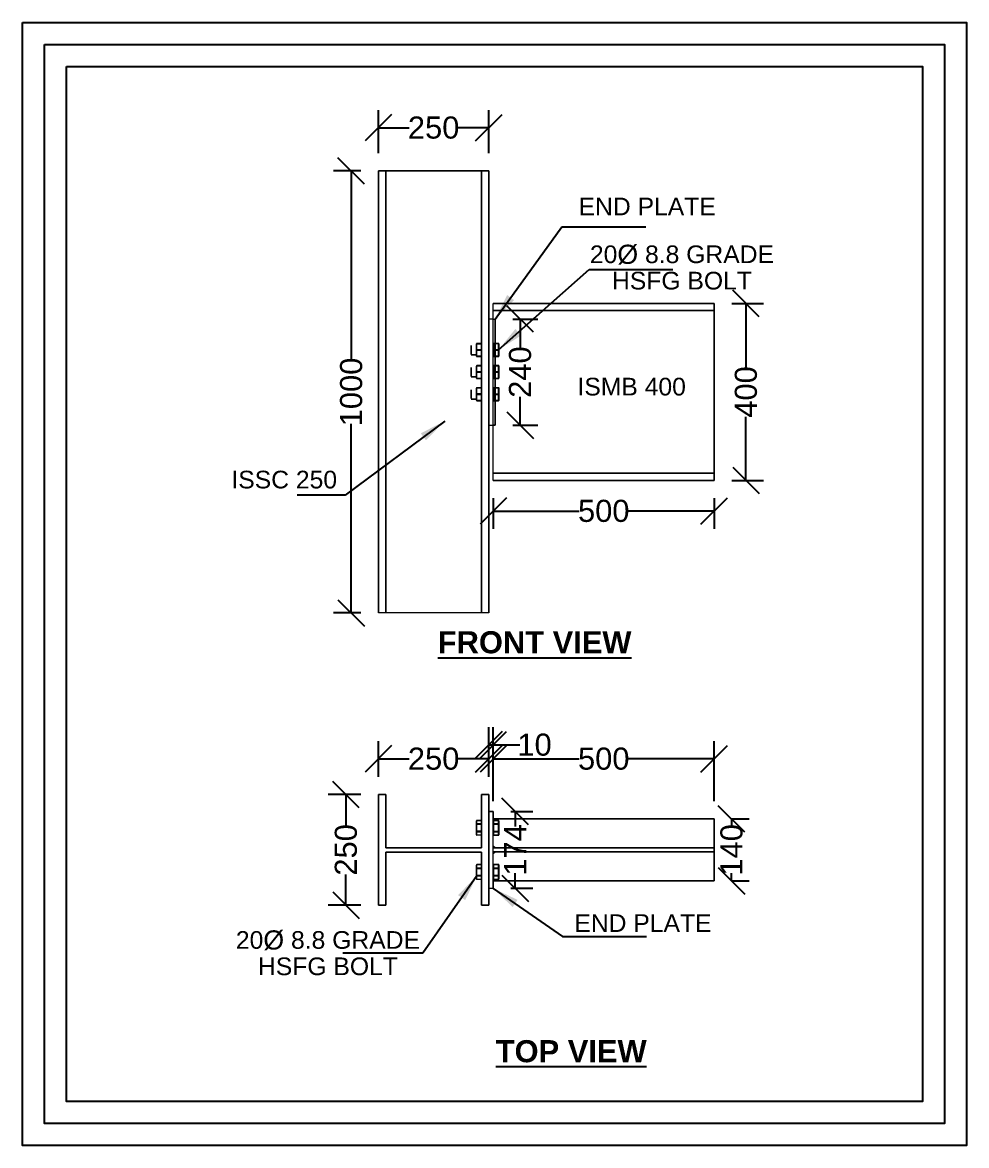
# Model space of a CAD drawing. Header units: inches. Extents: x 6576 to 8713, y 633 to 3173.
import ezdxf

# ---------------------------------------------------------------- set-up
doc = ezdxf.new("R2010")
doc.units = ezdxf.units.IN
doc.header["$MEASUREMENT"] = 0
doc.styles.get("Standard").update_dxf_attribs({"font": 'arial.ttf'})
doc.dimstyles.get("Standard").update_dxf_attribs({"dimtxt": 0.18, "dimasz": 0.18, "dimexe": 0.18, "dimexo": 0.0625, "dimgap": 0.09, "dimtad": 0, "dimtih": 1, "dimtoh": 1, "dimdec": 4, "dimzin": 0, "dimdsep": 46, "dimtxsty": 'Standard', "dimcen": 0.09, "dimadec": 0, "dimazin": 0, "dimtfac": 1, "dimtdec": 4, "dimtofl": 0, "dimtmove": 0, "dimatfit": 3, "dimfxl": 1, "dimtolj": 1, "dimtzin": 0, "dimarcsym": 0})

# ---------------------------------------------------------------- blocks, each defined once
blk = doc.blocks.new('_Oblique')
at = {"color": 0, "linetype": 'ByBlock', "lineweight": -2}
blk.add_line((-0.5, -0.5), (0.5, 0.5), dxfattribs=at)
blk = doc.blocks.new('*D12')
at = {"color": 5, "lineweight": -2, "transparency": 16777216}
for p, q in [((7381.9, 2877.4), (7381.9, 2975.3)), ((7631.9, 2877.4), (7631.9, 2975.3)), ((7381.9, 2935.3), (7451.2, 2935.3)), ((7631.9, 2935.3), (7562.5, 2935.3))]:
    blk.add_line(p, q, dxfattribs=at)
at = {"layer": 'Defpoints', "color": 0, "transparency": 16777216}
for p in [(7631.9, 2935.3), (7381.9, 2837.4), (7631.9, 2837.4)]:
    blk.add_point(p, dxfattribs=at)
at = {"color": 5, "lineweight": -2, "transparency": 16777216, "xscale": 60, "yscale": 60, "zscale": 60, "rotation": 180}
blk.add_blockref('_Oblique', (7381.9, 2935.3), dxfattribs=at)
at = {"color": 5, "lineweight": -2, "transparency": 16777216, "xscale": 60, "yscale": 60, "zscale": 60}
blk.add_blockref('_Oblique', (7631.9, 2935.3), dxfattribs=at)
at = {"color": 1, "transparency": 16777216, "insert": (7506.9, 2935.3), "char_height": 50, "attachment_point": 5}
blk.add_mtext('\\A1;250', dxfattribs=at)
blk = doc.blocks.new('*D13')
at = {"color": 5, "lineweight": -2, "transparency": 16777216}
for p, q in [((7341.9, 2837.4), (7280.4, 2837.4)), ((7320.4, 2837.4), (7320.4, 2409.7)), ((7320.4, 1837.4), (7320.4, 2265.1)), ((7341.9, 1837.4), (7280.4, 1837.4))]:
    blk.add_line(p, q, dxfattribs=at)
at = {"layer": 'Defpoints', "color": 0, "transparency": 16777216}
for p in [(7381.9, 2837.4), (7320.4, 1837.4), (7381.9, 1837.4)]:
    blk.add_point(p, dxfattribs=at)
at = {"color": 5, "lineweight": -2, "transparency": 16777216, "xscale": 60, "yscale": 60, "zscale": 60}
for p, rotation in [((7320.4, 2837.4), 90), ((7320.4, 1837.4), 270)]:
    blk.add_blockref('_Oblique', p, dxfattribs=dict(at, rotation=rotation))
at = {"color": 1, "transparency": 16777216, "insert": (7320.4, 2337.4), "char_height": 50, "attachment_point": 5, "rotation": 90}
blk.add_mtext('\\A1;1000', dxfattribs=at)
blk = doc.blocks.new('*D16')
at = {"color": 5, "lineweight": -2, "transparency": 16777216}
for p, q in [((7685.9, 2502.4), (7742.7, 2502.4)), ((7702.7, 2502.4), (7702.7, 2438.1)), ((7702.7, 2262.4), (7702.7, 2326.7)), ((7685.9, 2262.4), (7742.7, 2262.4))]:
    blk.add_line(p, q, dxfattribs=at)
at = {"layer": 'Defpoints', "color": 0, "transparency": 16777216}
for p in [(7645.9, 2502.4), (7645.9, 2262.4), (7702.7, 2262.4)]:
    blk.add_point(p, dxfattribs=at)
at = {"color": 5, "lineweight": -2, "transparency": 16777216, "xscale": 60, "yscale": 60, "zscale": 60}
for p, rotation in [((7702.7, 2502.4), 90), ((7702.7, 2262.4), 270)]:
    blk.add_blockref('_Oblique', p, dxfattribs=dict(at, rotation=rotation))
at = {"color": 1, "transparency": 16777216, "insert": (7702.7, 2382.4), "char_height": 50, "attachment_point": 5, "rotation": 90}
blk.add_mtext('\\A1;240', dxfattribs=at)
blk = doc.blocks.new('*D17')
at = {"color": 5, "lineweight": -2, "transparency": 16777216}
for p, q in [((7641.9, 2097.4), (7641.9, 2028.1)), ((8141.9, 2097.4), (8141.9, 2028.1)), ((7641.9, 2068.1), (7836.6, 2068.1)), ((8141.9, 2068.1), (7947.1, 2068.1))]:
    blk.add_line(p, q, dxfattribs=at)
at = {"layer": 'Defpoints', "color": 0, "transparency": 16777216}
for p in [(7641.9, 2137.4), (8141.9, 2137.4), (8141.9, 2068.1)]:
    blk.add_point(p, dxfattribs=at)
at = {"color": 5, "lineweight": -2, "transparency": 16777216, "xscale": 60, "yscale": 60, "zscale": 60, "rotation": 180}
blk.add_blockref('_Oblique', (7641.9, 2068.1), dxfattribs=at)
at = {"color": 5, "lineweight": -2, "transparency": 16777216, "xscale": 60, "yscale": 60, "zscale": 60}
blk.add_blockref('_Oblique', (8141.9, 2068.1), dxfattribs=at)
at = {"color": 1, "transparency": 16777216, "insert": (7891.9, 2068.1), "char_height": 50, "attachment_point": 5}
blk.add_mtext('\\A1;500', dxfattribs=at)
blk = doc.blocks.new('*D18')
at = {"color": 5, "lineweight": -2, "transparency": 16777216}
for p, q in [((8181.9, 2537.4), (8253.8, 2537.4)), ((8213.8, 2537.4), (8213.8, 2393.7)), ((8213.8, 2137.4), (8213.8, 2281.2)), ((8181.9, 2137.4), (8253.8, 2137.4))]:
    blk.add_line(p, q, dxfattribs=at)
at = {"layer": 'Defpoints', "color": 0, "transparency": 16777216}
for p in [(8141.9, 2537.4), (8141.9, 2137.4), (8213.8, 2137.4)]:
    blk.add_point(p, dxfattribs=at)
at = {"color": 5, "lineweight": -2, "transparency": 16777216, "xscale": 60, "yscale": 60, "zscale": 60}
for p, rotation in [((8213.8, 2537.4), 90), ((8213.8, 2137.4), 270)]:
    blk.add_blockref('_Oblique', p, dxfattribs=dict(at, rotation=rotation))
at = {"color": 1, "transparency": 16777216, "insert": (8213.8, 2337.4), "char_height": 50, "attachment_point": 5, "rotation": 90}
blk.add_mtext('\\A1;400', dxfattribs=at)
blk = doc.blocks.new('*D19')
at = {"color": 5, "lineweight": -2, "transparency": 16777216}
for p, q in [((7381.9, 1466.4), (7381.9, 1547.5)), ((7631.9, 1466.4), (7631.9, 1547.5)), ((7381.9, 1507.5), (7451.2, 1507.5)), ((7631.9, 1507.5), (7562.5, 1507.5))]:
    blk.add_line(p, q, dxfattribs=at)
at = {"layer": 'Defpoints', "color": 0, "transparency": 16777216}
for p in [(7631.9, 1507.5), (7381.9, 1426.4), (7631.9, 1426.4)]:
    blk.add_point(p, dxfattribs=at)
at = {"color": 5, "lineweight": -2, "transparency": 16777216, "xscale": 60, "yscale": 60, "zscale": 60, "rotation": 180}
blk.add_blockref('_Oblique', (7381.9, 1507.5), dxfattribs=at)
at = {"color": 5, "lineweight": -2, "transparency": 16777216, "xscale": 60, "yscale": 60, "zscale": 60}
blk.add_blockref('_Oblique', (7631.9, 1507.5), dxfattribs=at)
at = {"color": 1, "transparency": 16777216, "insert": (7506.9, 1507.5), "char_height": 50, "attachment_point": 5}
blk.add_mtext('\\A1;250', dxfattribs=at)
blk = doc.blocks.new('*D20')
at = {"color": 5, "lineweight": -2, "transparency": 16777216}
for p, q in [((7341.9, 1426.4), (7268.5, 1426.4)), ((7308.5, 1426.4), (7308.5, 1357)), ((7308.5, 1176.4), (7308.5, 1245.7)), ((7341.9, 1176.4), (7268.5, 1176.4))]:
    blk.add_line(p, q, dxfattribs=at)
at = {"layer": 'Defpoints', "color": 0, "transparency": 16777216}
for p in [(7381.9, 1426.4), (7308.5, 1176.4), (7381.9, 1176.4)]:
    blk.add_point(p, dxfattribs=at)
at = {"color": 5, "lineweight": -2, "transparency": 16777216, "xscale": 60, "yscale": 60, "zscale": 60}
for p, rotation in [((7308.5, 1426.4), 90), ((7308.5, 1176.4), 270)]:
    blk.add_blockref('_Oblique', p, dxfattribs=dict(at, rotation=rotation))
at = {"color": 1, "transparency": 16777216, "insert": (7308.5, 1301.4), "char_height": 50, "attachment_point": 5, "rotation": 90}
blk.add_mtext('\\A1;250', dxfattribs=at)
blk = doc.blocks.new('*D21')
at = {"color": 5, "lineweight": -2, "transparency": 16777216}
for p, q in [((7641.9, 1411.4), (7641.9, 1547.5)), ((8141.9, 1411.4), (8141.9, 1547.5)), ((7641.9, 1507.5), (7836.6, 1507.5)), ((8141.9, 1507.5), (7947.1, 1507.5))]:
    blk.add_line(p, q, dxfattribs=at)
at = {"layer": 'Defpoints', "color": 0, "transparency": 16777216}
for p in [(8141.9, 1507.5), (7641.9, 1371.4), (8141.9, 1371.4)]:
    blk.add_point(p, dxfattribs=at)
at = {"color": 5, "lineweight": -2, "transparency": 16777216, "xscale": 60, "yscale": 60, "zscale": 60, "rotation": 180}
blk.add_blockref('_Oblique', (7641.9, 1507.5), dxfattribs=at)
at = {"color": 5, "lineweight": -2, "transparency": 16777216, "xscale": 60, "yscale": 60, "zscale": 60}
blk.add_blockref('_Oblique', (8141.9, 1507.5), dxfattribs=at)
at = {"color": 1, "transparency": 16777216, "insert": (7891.9, 1507.5), "char_height": 50, "attachment_point": 5}
blk.add_mtext('\\A1;500', dxfattribs=at)
blk = doc.blocks.new('*D22')
at = {"color": 5, "lineweight": -2, "transparency": 16777216}
for p, q in [((7631.9, 1466.4), (7631.9, 1579.2)), ((7641.9, 1547.5), (7641.9, 1579.2)), ((7631.9, 1539.2), (7641.9, 1539.2)), ((7641.9, 1539.2), (7701.9, 1539.2))]:
    blk.add_line(p, q, dxfattribs=at)
at = {"layer": 'Defpoints', "color": 0, "transparency": 16777216}
for p in [(7631.9, 1539.2), (7641.9, 1507.5), (7631.9, 1426.4)]:
    blk.add_point(p, dxfattribs=at)
at = {"color": 5, "lineweight": -2, "transparency": 16777216, "xscale": 60, "yscale": 60, "zscale": 60, "rotation": 180}
blk.add_blockref('_Oblique', (7631.9, 1539.2), dxfattribs=at)
at = {"color": 5, "lineweight": -2, "transparency": 16777216, "xscale": 60, "yscale": 60, "zscale": 60}
blk.add_blockref('_Oblique', (7641.9, 1539.2), dxfattribs=at)
at = {"color": 1, "transparency": 16777216, "insert": (7735.3, 1539.2), "char_height": 50, "attachment_point": 5}
blk.add_mtext('\\A1;10', dxfattribs=at)
blk = doc.blocks.new('*D23')
at = {"color": 5, "lineweight": -2, "transparency": 16777216}
for p, q in [((8181.2, 1371.4), (8181.2, 1354.2)), ((8181.9, 1371.4), (8221.2, 1371.4)), ((8181.2, 1231.4), (8181.2, 1248.5)), ((8181.9, 1231.4), (8221.2, 1231.4))]:
    blk.add_line(p, q, dxfattribs=at)
at = {"layer": 'Defpoints', "color": 0, "transparency": 16777216}
for p in [(8141.9, 1371.4), (8141.9, 1231.4), (8181.2, 1231.4)]:
    blk.add_point(p, dxfattribs=at)
at = {"color": 5, "lineweight": -2, "transparency": 16777216, "xscale": 60, "yscale": 60, "zscale": 60}
for p, rotation in [((8181.2, 1371.4), 90), ((8181.2, 1231.4), 270)]:
    blk.add_blockref('_Oblique', p, dxfattribs=dict(at, rotation=rotation))
at = {"color": 1, "transparency": 16777216, "insert": (8181.2, 1301.4), "char_height": 50, "attachment_point": 5, "rotation": 90}
blk.add_mtext('\\A1;140', dxfattribs=at)
blk = doc.blocks.new('*D24')
at = {"color": 5, "lineweight": -2, "transparency": 16777216}
for p, q in [((7681.9, 1388.3), (7731.5, 1388.3)), ((7691.5, 1388.3), (7691.5, 1354.2)), ((7691.5, 1214.5), (7691.5, 1248.5)), ((7681.9, 1214.5), (7731.5, 1214.5))]:
    blk.add_line(p, q, dxfattribs=at)
at = {"layer": 'Defpoints', "color": 0, "transparency": 16777216}
for p in [(7641.9, 1388.3), (7641.9, 1214.5), (7691.5, 1214.5)]:
    blk.add_point(p, dxfattribs=at)
at = {"color": 5, "lineweight": -2, "transparency": 16777216, "xscale": 60, "yscale": 60, "zscale": 60}
for p, rotation in [((7691.5, 1388.3), 90), ((7691.5, 1214.5), 270)]:
    blk.add_blockref('_Oblique', p, dxfattribs=dict(at, rotation=rotation))
at = {"color": 1, "transparency": 16777216, "insert": (7691.5, 1301.4), "char_height": 50, "attachment_point": 5, "rotation": 90}
blk.add_mtext('\\A1;174', dxfattribs=at)

msp = doc.modelspace()

# ---------------------------------------------------------------- linework, layer by layer
at = {"color": 0, "linetype": 'Continuous', "lineweight": 0, "extrusion": (0, 1, 0)}
for p, q in [((7381.9, 2837.4), (7398.9, 2837.4)), ((7381.9, 1837.4), (7381.9, 2837.4)), ((7381.9, 2837.4), (7381.9, 1837.4)), ((7398.9, 2837.4), (7381.9, 2837.4)), ((7398.9, 2837.4), (7398.9, 1837.4)), ((7398.9, 1837.4), (7398.9, 2837.4)), ((7398.9, 2837.4), (7614.9, 2837.4)), ((7614.9, 2837.4), (7398.9, 2837.4)), ((7614.9, 2837.4), (7631.9, 2837.4)), ((7614.9, 1837.4), (7614.9, 2837.4)), ((7614.9, 2837.4), (7614.9, 1837.4)), ((7631.9, 2837.4), (7614.9, 2837.4)), ((7631.9, 2837.4), (7631.9, 1837.4)), ((7631.9, 1837.4), (7631.9, 2837.4)), ((8141.9, 2537.4), (7641.9, 2537.4)), ((7641.9, 2521.4), (7641.9, 2537.4)), ((7641.9, 2537.4), (8141.9, 2537.4)), ((7641.9, 2521.4), (7641.9, 2537.4)), ((7641.9, 2502.4), (7641.9, 2521.4)), ((8141.9, 2521.4), (7641.9, 2521.4)), ((7641.9, 2521.4), (8141.9, 2521.4)), ((7641.9, 2502.4), (7641.9, 2521.4)), ((8141.9, 2537.4), (8141.9, 2521.4)), ((8141.9, 2521.4), (8141.9, 2537.4)), ((8141.9, 2521.4), (8141.9, 2153.4)), ((8141.9, 2153.4), (8141.9, 2521.4)), ((7641.9, 2502.4), (7631.9, 2502.4)), ((7641.9, 2502.4), (7631.9, 2502.4)), ((7641.9, 2502.4), (7645.9, 2502.4)), ((7641.9, 2262.5), (7641.9, 2502.4)), ((7641.9, 2262.5), (7641.9, 2502.4)), ((7641.9, 2502.4), (7645.9, 2502.4)), ((7645.9, 2447.1), (7645.9, 2502.4)), ((7645.9, 2502.4), (7645.9, 2447.1)), ((7591.9, 2422.4), (7591.9, 2442.4)), ((7591.9, 2442.4), (7591.9, 2441.2)), ((7591.9, 2422.4), (7591.9, 2442.4)), ((7591.9, 2441.2), (7591.9, 2422.4)), ((7603.9, 2432.4), (7603.9, 2446.1)), ((7603.9, 2446.1), (7603.9, 2432.4)), ((7605, 2447.1), (7605, 2446.6)), ((7614.9, 2447.1), (7605, 2447.1)), ((7614.9, 2447.1), (7605, 2447.1)), ((7605, 2446.6), (7605, 2447.1)), ((7605, 2446.6), (7614.9, 2446.6)), ((7605, 2432.9), (7605, 2446.6)), ((7605, 2446.6), (7614.9, 2446.6)), ((7605, 2432.9), (7605, 2446.6)), ((7642.6, 2447.1), (7653.6, 2447.1)), ((7642.6, 2447), (7642.6, 2447.1)), ((7642.6, 2447.1), (7642.6, 2446.8)), ((7653.6, 2447.1), (7642.6, 2447.1)), ((7642.6, 2446.8), (7642.6, 2447)), ((7642.6, 2432.8), (7642.6, 2446.8)), ((7642.6, 2446.8), (7642.6, 2432.8)), ((7653.6, 2446.8), (7642.6, 2446.8)), ((7642.6, 2446.8), (7653.6, 2446.8)), ((7645.9, 2417.7), (7645.9, 2447.1)), ((7645.9, 2447.1), (7645.9, 2417.7)), ((7653.6, 2446.8), (7653.6, 2447.1)), ((7653.6, 2447.1), (7653.6, 2446.8)), ((7653.6, 2432.8), (7653.6, 2446.8)), ((7653.6, 2446.8), (7653.6, 2432.8)), ((7654.4, 2446.4), (7654.4, 2432.4)), ((7654.4, 2432.4), (7654.4, 2446.4)), ((7591.9, 2422.5), (7591.9, 2432.4)), ((7591.9, 2422.4), (7591.9, 2422.4)), ((7591.9, 2421.3), (7603.9, 2421.3)), ((7603.9, 2421.3), (7591.9, 2421.3)), ((7603.9, 2418.7), (7603.9, 2432.4)), ((7603.9, 2432.4), (7603.9, 2418.7)), ((7605, 2431.9), (7605, 2432.9)), ((7614.9, 2432.9), (7605, 2432.9)), ((7605, 2432.9), (7605, 2431.9)), ((7614.9, 2432.9), (7605, 2432.9)), ((7605, 2431.9), (7614.9, 2431.9)), ((7605, 2418.2), (7605, 2431.9)), ((7605, 2418.2), (7605, 2431.9)), ((7605, 2431.9), (7614.9, 2431.9)), ((7614.9, 2418.2), (7605, 2418.2)), ((7605, 2418.2), (7605, 2417.7)), ((7614.9, 2418.2), (7605, 2418.2)), ((7605, 2417.7), (7605, 2418.2)), ((7605, 2417.7), (7614.9, 2417.7)), ((7605, 2417.7), (7614.9, 2417.7)), ((7642.6, 2432.8), (7653.6, 2432.8)), ((7642.6, 2432.4), (7642.6, 2432.8)), ((7642.6, 2432.8), (7642.6, 2432)), ((7653.6, 2432.8), (7642.6, 2432.8)), ((7642.6, 2432), (7642.6, 2432.4)), ((7642.6, 2418.1), (7642.6, 2432)), ((7642.6, 2432), (7642.6, 2418.1)), ((7653.6, 2432), (7642.6, 2432)), ((7642.6, 2432), (7653.6, 2432)), ((7642.6, 2418.1), (7653.6, 2418.1)), ((7642.6, 2417.8), (7642.6, 2418.1)), ((7642.6, 2418.1), (7642.6, 2417.7)), ((7653.6, 2418.1), (7642.6, 2418.1)), ((7642.6, 2417.7), (7642.6, 2417.8)), ((7653.6, 2417.7), (7642.6, 2417.7)), ((7642.6, 2417.7), (7653.6, 2417.7)), ((7645.9, 2397.1), (7645.9, 2417.7)), ((7645.9, 2417.7), (7645.9, 2397.1)), ((7653.6, 2432), (7653.6, 2432.8)), ((7653.6, 2432.8), (7653.6, 2432)), ((7653.6, 2418.1), (7653.6, 2432)), ((7653.6, 2432), (7653.6, 2418.1)), ((7653.6, 2417.7), (7653.6, 2418.1)), ((7653.6, 2418.1), (7653.6, 2417.7)), ((7654.4, 2432.4), (7654.4, 2418.4)), ((7654.4, 2418.4), (7654.4, 2432.4)), ((7591.9, 2392.4), (7591.9, 2391.2)), ((7591.9, 2372.4), (7591.9, 2392.4)), ((7591.9, 2391.2), (7591.9, 2392.4)), ((7591.9, 2391.2), (7591.9, 2372.4)), ((7591.9, 2372.4), (7591.9, 2391.2)), ((7591.9, 2391.2), (7591.9, 2372.5)), ((7603.9, 2382.4), (7603.9, 2396.1)), ((7603.9, 2396.1), (7603.9, 2382.4)), ((7614.9, 2397.1), (7605, 2397.1)), ((7605, 2396.6), (7605, 2397.1)), ((7605, 2397.1), (7605, 2396.6)), ((7614.9, 2397.1), (7605, 2397.1)), ((7605, 2396.6), (7614.9, 2396.6)), ((7605, 2382.9), (7605, 2396.6)), ((7605, 2382.9), (7605, 2396.6)), ((7605, 2396.6), (7614.9, 2396.6)), ((7642.6, 2397), (7642.6, 2397.1)), ((7642.6, 2397.1), (7653.6, 2397.1)), ((7642.6, 2397.1), (7642.6, 2396.8)), ((7653.6, 2397.1), (7642.6, 2397.1)), ((7642.6, 2396.8), (7642.6, 2397)), ((7642.6, 2382.8), (7642.6, 2396.8)), ((7642.6, 2396.8), (7642.6, 2382.8)), ((7653.6, 2396.8), (7642.6, 2396.8)), ((7642.6, 2396.8), (7653.6, 2396.8)), ((7645.9, 2367.7), (7645.9, 2397.1)), ((7645.9, 2397.1), (7645.9, 2367.7)), ((7653.6, 2396.8), (7653.6, 2397.1)), ((7653.6, 2397.1), (7653.6, 2396.8)), ((7653.6, 2382.8), (7653.6, 2396.8)), ((7653.6, 2396.8), (7653.6, 2382.8)), ((7654.4, 2382.4), (7654.4, 2396.4)), ((7654.4, 2396.4), (7654.4, 2382.4)), ((7591.9, 2372.4), (7591.9, 2372.4)), ((7591.9, 2371.3), (7603.9, 2371.3)), ((7603.9, 2371.3), (7591.9, 2371.3)), ((7603.9, 2368.7), (7603.9, 2382.4)), ((7603.9, 2382.4), (7603.9, 2368.7)), ((7614.9, 2382.9), (7605, 2382.9)), ((7605, 2381.9), (7605, 2382.9)), ((7605, 2382.9), (7605, 2381.9)), ((7614.9, 2382.9), (7605, 2382.9)), ((7605, 2381.9), (7614.9, 2381.9)), ((7605, 2368.2), (7605, 2381.9)), ((7605, 2381.9), (7614.9, 2381.9)), ((7605, 2368.2), (7605, 2381.9)), ((7614.9, 2368.2), (7605, 2368.2)), ((7605, 2367.7), (7605, 2368.2)), ((7605, 2368.2), (7605, 2367.7)), ((7614.9, 2368.2), (7605, 2368.2)), ((7605, 2367.7), (7614.9, 2367.7)), ((7605, 2367.7), (7614.9, 2367.7)), ((7642.6, 2382.8), (7653.6, 2382.8)), ((7642.6, 2382.4), (7642.6, 2382.8)), ((7642.6, 2382.8), (7642.6, 2382)), ((7653.6, 2382.8), (7642.6, 2382.8)), ((7642.6, 2382), (7642.6, 2382.4)), ((7642.6, 2368.1), (7642.6, 2382)), ((7642.6, 2382), (7642.6, 2368.1)), ((7653.6, 2382), (7642.6, 2382)), ((7642.6, 2382), (7653.6, 2382)), ((7642.6, 2367.8), (7642.6, 2368.1)), ((7642.6, 2368.1), (7653.6, 2368.1)), ((7642.6, 2368.1), (7642.6, 2367.7)), ((7653.6, 2368.1), (7642.6, 2368.1)), ((7642.6, 2367.7), (7642.6, 2367.8)), ((7653.6, 2367.7), (7642.6, 2367.7)), ((7642.6, 2367.7), (7653.6, 2367.7)), ((7645.9, 2347.1), (7645.9, 2367.7)), ((7645.9, 2367.7), (7645.9, 2347.1)), ((7653.6, 2382.8), (7653.6, 2382)), ((7653.6, 2382), (7653.6, 2382.8)), ((7653.6, 2368.1), (7653.6, 2382)), ((7653.6, 2382), (7653.6, 2368.1)), ((7653.6, 2367.7), (7653.6, 2368.1)), ((7653.6, 2368.1), (7653.6, 2367.7)), ((7654.4, 2382.4), (7654.4, 2368.4)), ((7654.4, 2368.4), (7654.4, 2382.4)), ((7591.9, 2342.4), (7591.9, 2322.4)), ((7591.9, 2322.4), (7591.9, 2342.4)), ((7591.9, 2322.4), (7591.9, 2342.4)), ((7591.9, 2322.4), (7591.9, 2342.4)), ((7591.9, 2341.2), (7591.9, 2322.4)), ((7603.9, 2346.1), (7603.9, 2332.4)), ((7603.9, 2332.4), (7603.9, 2346.1)), ((7603.9, 2341.2), (7603.9, 2342.4)), ((7605, 2346.6), (7605, 2347.1)), ((7614.9, 2347.1), (7605, 2347.1)), ((7605, 2347.1), (7605, 2346.6)), ((7614.9, 2347.1), (7605, 2347.1)), ((7605, 2332.9), (7605, 2346.6)), ((7605, 2346.6), (7614.9, 2346.6)), ((7605, 2332.9), (7605, 2346.6)), ((7605, 2346.6), (7614.9, 2346.6)), ((7642.6, 2347.1), (7653.6, 2347.1)), ((7642.6, 2347), (7642.6, 2347.1)), ((7642.6, 2347.1), (7642.6, 2346.8)), ((7653.6, 2347.1), (7642.6, 2347.1)), ((7642.6, 2346.8), (7642.6, 2347)), ((7642.6, 2332.8), (7642.6, 2346.8)), ((7642.6, 2346.8), (7642.6, 2332.8)), ((7653.6, 2346.8), (7642.6, 2346.8)), ((7642.6, 2346.8), (7653.6, 2346.8)), ((7645.9, 2317.7), (7645.9, 2347.1)), ((7645.9, 2347.1), (7645.9, 2317.7)), ((7653.6, 2347.1), (7653.6, 2346.8)), ((7653.6, 2346.8), (7653.6, 2347.1)), ((7653.6, 2332.8), (7653.6, 2346.8)), ((7653.6, 2346.8), (7653.6, 2332.8)), ((7654.4, 2332.4), (7654.4, 2346.4)), ((7654.4, 2346.4), (7654.4, 2332.4)), ((7603.9, 2321.3), (7591.9, 2321.3)), ((7591.9, 2321.3), (7603.9, 2321.3)), ((7603.9, 2332.4), (7603.9, 2318.7)), ((7603.9, 2318.7), (7603.9, 2332.4)), ((7605, 2331.9), (7605, 2332.9)), ((7605, 2332.9), (7605, 2331.9)), ((7614.9, 2332.9), (7605, 2332.9)), ((7614.9, 2332.9), (7605, 2332.9)), ((7605, 2318.2), (7605, 2331.9)), ((7605, 2331.9), (7614.9, 2331.9)), ((7605, 2331.9), (7614.9, 2331.9)), ((7605, 2318.2), (7605, 2331.9)), ((7605, 2317.7), (7605, 2318.2)), ((7605, 2318.2), (7605, 2317.7)), ((7614.9, 2318.2), (7605, 2318.2)), ((7614.9, 2318.2), (7605, 2318.2)), ((7605, 2317.7), (7614.9, 2317.7)), ((7605, 2317.7), (7614.9, 2317.7)), ((7642.6, 2332.8), (7653.6, 2332.8)), ((7642.6, 2332.4), (7642.6, 2332.8)), ((7642.6, 2332.8), (7642.6, 2332)), ((7653.6, 2332.8), (7642.6, 2332.8)), ((7642.6, 2332), (7642.6, 2332.4)), ((7642.6, 2318.1), (7642.6, 2332)), ((7642.6, 2332), (7642.6, 2318.1)), ((7653.6, 2332), (7642.6, 2332)), ((7642.6, 2332), (7653.6, 2332)), ((7642.6, 2318.1), (7653.6, 2318.1)), ((7642.6, 2317.8), (7642.6, 2318.1)), ((7642.6, 2318.1), (7642.6, 2317.7)), ((7653.6, 2318.1), (7642.6, 2318.1)), ((7642.6, 2317.7), (7642.6, 2317.8)), ((7653.6, 2317.7), (7642.6, 2317.7)), ((7642.6, 2317.7), (7653.6, 2317.7)), ((7645.9, 2262.4), (7645.9, 2317.7)), ((7645.9, 2317.7), (7645.9, 2262.4)), ((7653.6, 2332), (7653.6, 2332.8)), ((7653.6, 2332.8), (7653.6, 2332)), ((7653.6, 2318.1), (7653.6, 2332)), ((7653.6, 2332), (7653.6, 2318.1)), ((7653.6, 2317.7), (7653.6, 2318.1)), ((7653.6, 2318.1), (7653.6, 2317.7)), ((7654.4, 2318.4), (7654.4, 2332.4)), ((7654.4, 2332.4), (7654.4, 2318.4)), ((7631.9, 2262.4), (7641.8, 2262.4)), ((7631.9, 2262.4), (7641.8, 2262.4)), ((7641.8, 2262.4), (7641.8, 2262.4)), ((7641.8, 2262.4), (7641.9, 2262.4)), ((7641.8, 2262.4), (7641.9, 2262.4)), ((7641.9, 2262.4), (7641.9, 2262.5)), ((7641.9, 2262.4), (7641.9, 2262.5)), ((7641.9, 2262.3), (7641.9, 2262.4)), ((7642, 2262.4), (7641.9, 2262.4)), ((7641.9, 2262.3), (7641.9, 2262.4)), ((7641.9, 2262.4), (7642, 2262.4)), ((7641.9, 2153.4), (7641.9, 2262.3)), ((7641.9, 2153.4), (7641.9, 2262.3)), ((7645.9, 2262.4), (7642, 2262.4)), ((7642, 2262.4), (7645.9, 2262.4)), ((8141.9, 2153.4), (7641.9, 2153.4)), ((7641.9, 2137.4), (7641.9, 2153.4)), ((7641.9, 2153.4), (8141.9, 2153.4)), ((7641.9, 2137.4), (7641.9, 2153.4)), ((8141.9, 2137.4), (7641.9, 2137.4)), ((7641.9, 2137.4), (8141.9, 2137.4)), ((8141.9, 2153.4), (8141.9, 2137.4)), ((8141.9, 2137.4), (8141.9, 2153.4)), ((7398.9, 1837.4), (7381.9, 1837.4)), ((7398.9, 1837.4), (7381.9, 1837.4)), ((7614.9, 1837.4), (7398.9, 1837.4)), ((7614.9, 1837.4), (7398.9, 1837.4)), ((7631.9, 1837.4), (7614.9, 1837.4)), ((7631.9, 1837.4), (7614.9, 1837.4))]:
    msp.add_line(p, q, dxfattribs=at)
at = {"color": 0, "linetype": 'Continuous', "lineweight": 0}
for p, q in [((7398.9, 1426.4), (7381.9, 1426.4)), ((7381.9, 1426.4), (7381.9, 1176.4)), ((7381.9, 1426.4), (7398.9, 1426.4)), ((7381.9, 1176.4), (7381.9, 1426.4)), ((7398.9, 1306.4), (7398.9, 1426.4)), ((7398.9, 1426.4), (7398.9, 1306.4)), ((7631.9, 1426.4), (7614.9, 1426.4)), ((7614.9, 1426.4), (7631.9, 1426.4)), ((7614.9, 1306.4), (7614.9, 1426.4)), ((7614.9, 1426.4), (7614.9, 1306.4)), ((7631.9, 1176.4), (7631.9, 1426.4)), ((7631.9, 1426.4), (7631.9, 1176.4)), ((7631.9, 1388.4), (7641.9, 1388.4)), ((7641.9, 1388.4), (7631.9, 1388.4)), ((7641.9, 1388.4), (7641.9, 1371.4)), ((7641.9, 1371.4), (7641.9, 1388.4)), ((7642, 1388.4), (7641.9, 1388.4)), ((7641.9, 1388.4), (7642, 1388.4)), ((7603.9, 1359.3), (7603.9, 1367.1)), ((7603.9, 1367.1), (7603.9, 1359.3)), ((7603.9, 1343.5), (7603.9, 1359.3)), ((7603.9, 1359.3), (7605, 1359.3)), ((7603.9, 1359.3), (7603.9, 1343.5)), ((7605, 1359.3), (7603.9, 1359.3)), ((7605, 1368.2), (7605, 1368.1)), ((7605, 1368.1), (7605, 1368.2)), ((7614.9, 1368.2), (7605, 1368.2)), ((7605, 1368.1), (7614.9, 1368.1)), ((7605, 1368.1), (7614.9, 1368.1)), ((7605, 1360.2), (7605, 1368.1)), ((7605, 1360.2), (7605, 1368.1)), ((7614.9, 1360.2), (7605, 1360.2)), ((7605, 1360.2), (7605, 1359.3)), ((7614.9, 1360.2), (7605, 1360.2)), ((7605, 1359.8), (7605, 1360.2)), ((7605, 1359.3), (7605, 1359.8)), ((7605, 1359.3), (7614.9, 1359.3)), ((7605, 1359.3), (7614.9, 1359.3)), ((7605, 1343.5), (7605, 1359.3)), ((7605, 1343.5), (7605, 1359.3)), ((7641.9, 1231.4), (7641.9, 1371.4)), ((7641.9, 1371.4), (8141.9, 1371.4)), ((8141.9, 1371.4), (7641.9, 1371.4)), ((7641.9, 1231.4), (7641.9, 1371.4)), ((7642.6, 1359.4), (7641.9, 1359.4)), ((7641.9, 1359.4), (7642.6, 1359.4)), ((7642.6, 1368.2), (7642.6, 1368.1)), ((7642.6, 1368.1), (7642.6, 1368.2)), ((7653.6, 1368.2), (7642.6, 1368.2)), ((7642.6, 1360.1), (7642.6, 1368.1)), ((7642.6, 1368.1), (7653.6, 1368.1)), ((7642.6, 1368.1), (7642.6, 1360.1)), ((7653.6, 1368.1), (7642.6, 1368.1)), ((7642.6, 1359.4), (7642.6, 1360.1)), ((7642.6, 1360.1), (7642.6, 1359.4)), ((7653.6, 1360.1), (7642.6, 1360.1)), ((7642.6, 1360.1), (7653.6, 1360.1)), ((7642.6, 1343.3), (7642.6, 1359.4)), ((7642.6, 1359.4), (7653.6, 1359.4)), ((7642.6, 1359.4), (7642.6, 1343.3)), ((7653.6, 1359.4), (7642.6, 1359.4)), ((7653.6, 1368.1), (7653.6, 1368.2)), ((7653.6, 1368.2), (7653.6, 1368.1)), ((7653.6, 1360.1), (7653.6, 1368.1)), ((7653.6, 1368.1), (7653.6, 1360.1)), ((7653.6, 1359.4), (7653.6, 1360.1)), ((7653.6, 1360.1), (7653.6, 1359.7)), ((7653.6, 1359.7), (7653.6, 1359.4)), ((7653.6, 1343.3), (7653.6, 1359.4)), ((7653.6, 1359.4), (7654.4, 1359.4)), ((7653.6, 1359.4), (7653.6, 1343.3)), ((7654.4, 1359.4), (7653.6, 1359.4)), ((7654.4, 1367.5), (7654.4, 1359.4)), ((7654.4, 1359.4), (7654.4, 1367.5)), ((7654.4, 1359.4), (7654.4, 1343.3)), ((7654.4, 1343.3), (7654.4, 1359.4)), ((8141.9, 1371.4), (8141.9, 1231.4)), ((8141.9, 1231.4), (8141.9, 1371.4)), ((7603.9, 1343.5), (7603.9, 1335.6)), ((7603.9, 1335.6), (7603.9, 1343.5)), ((7605, 1343.5), (7603.9, 1343.5)), ((7603.9, 1343.5), (7605, 1343.5)), ((7614.9, 1343.5), (7605, 1343.5)), ((7605, 1343.1), (7605, 1343.5)), ((7605, 1343.5), (7605, 1342.6)), ((7614.9, 1343.5), (7605, 1343.5)), ((7605, 1342.6), (7605, 1343.1)), ((7605, 1342.6), (7614.9, 1342.6)), ((7605, 1334.7), (7605, 1342.6)), ((7605, 1334.7), (7605, 1342.6)), ((7605, 1342.6), (7614.9, 1342.6)), ((7614.9, 1334.7), (7605, 1334.7)), ((7605, 1334.5), (7605, 1334.7)), ((7605, 1334.7), (7605, 1334.5)), ((7614.9, 1334.7), (7605, 1334.7)), ((7605, 1334.5), (7605, 1334.5)), ((7614.9, 1334.5), (7605, 1334.5)), ((7641.9, 1343.3), (7642.6, 1343.3)), ((7642.6, 1343.3), (7641.9, 1343.3)), ((7642.6, 1342.6), (7642.6, 1343.3)), ((7642.6, 1343.3), (7653.6, 1343.3)), ((7642.6, 1343.3), (7642.6, 1342.6)), ((7653.6, 1343.3), (7642.6, 1343.3)), ((7642.6, 1334.6), (7642.6, 1342.6)), ((7642.6, 1342.6), (7642.6, 1334.6)), ((7653.6, 1342.6), (7642.6, 1342.6)), ((7642.6, 1342.6), (7653.6, 1342.6)), ((7642.6, 1334.5), (7642.6, 1334.6)), ((7642.6, 1334.6), (7653.6, 1334.6)), ((7642.6, 1334.6), (7642.6, 1334.5)), ((7653.6, 1334.6), (7642.6, 1334.6)), ((7653.6, 1334.5), (7642.6, 1334.5)), ((7653.6, 1343.3), (7653.6, 1342.8)), ((7654.4, 1343.3), (7653.6, 1343.3)), ((7653.6, 1343.3), (7654.4, 1343.3)), ((7653.6, 1342.6), (7653.6, 1343.3)), ((7653.6, 1342.8), (7653.6, 1342.6)), ((7653.6, 1334.6), (7653.6, 1342.6)), ((7653.6, 1342.6), (7653.6, 1334.6)), ((7653.6, 1334.6), (7653.6, 1334.5)), ((7653.6, 1334.5), (7653.6, 1334.6)), ((7654.4, 1343.3), (7654.4, 1335.2)), ((7654.4, 1335.2), (7654.4, 1343.3)), ((7398.9, 1306.4), (7614.9, 1306.4)), ((7614.9, 1306.4), (7398.9, 1306.4)), ((7398.9, 1176.4), (7398.9, 1296.4)), ((7398.9, 1296.4), (7614.9, 1296.4)), ((7398.9, 1296.4), (7398.9, 1176.4)), ((7614.9, 1296.4), (7398.9, 1296.4)), ((7614.9, 1296.4), (7614.9, 1176.4)), ((7614.9, 1176.4), (7614.9, 1296.4)), ((7645.9, 1305.8), (7641.9, 1309.8)), ((7645.9, 1305.8), (7641.9, 1309.8)), ((8141.9, 1305.8), (7641.9, 1305.8)), ((7641.9, 1305.8), (8141.9, 1305.8)), ((7641.9, 1296.9), (8141.9, 1296.9)), ((7641.9, 1292.9), (7645.9, 1296.9)), ((8141.9, 1296.9), (7641.9, 1296.9)), ((7641.9, 1292.9), (7645.9, 1296.9)), ((7603.9, 1259.3), (7603.9, 1267.1)), ((7603.9, 1267.1), (7603.9, 1259.3)), ((7603.9, 1243.5), (7603.9, 1259.3)), ((7603.9, 1255.9), (7603.9, 1259.3)), ((7603.9, 1259.3), (7603.9, 1243.5)), ((7605, 1259.3), (7603.9, 1259.3)), ((7603.9, 1259.3), (7605, 1259.3)), ((7603.9, 1243.5), (7603.9, 1246.5)), ((7605, 1268.2), (7605, 1268.1)), ((7605, 1268.2), (7605, 1268.2)), ((7605, 1268.1), (7605, 1268.2)), ((7614.9, 1268.2), (7605, 1268.2)), ((7605, 1268.1), (7614.9, 1268.1)), ((7605, 1268.1), (7614.9, 1268.1)), ((7605, 1260.2), (7605, 1268.1)), ((7605, 1260.2), (7605, 1268.1)), ((7614.9, 1260.2), (7605, 1260.2)), ((7605, 1260.2), (7605, 1259.3)), ((7614.9, 1260.2), (7605, 1260.2)), ((7605, 1259.3), (7605, 1260.2)), ((7605, 1259.3), (7614.9, 1259.3)), ((7605, 1243.5), (7605, 1259.3)), ((7605, 1259.3), (7614.9, 1259.3)), ((7605, 1243.5), (7605, 1259.3)), ((7642.6, 1259.4), (7641.9, 1259.4)), ((7641.9, 1259.4), (7642.6, 1259.4)), ((7642.6, 1268.1), (7642.6, 1268.2)), ((7642.6, 1268.2), (7642.6, 1268.1)), ((7653.6, 1268.2), (7642.6, 1268.2)), ((7642.6, 1260.1), (7642.6, 1268.1)), ((7642.6, 1268.1), (7642.6, 1260.1)), ((7653.6, 1268.1), (7642.6, 1268.1)), ((7642.6, 1268.1), (7653.6, 1268.1)), ((7642.6, 1260.1), (7653.6, 1260.1)), ((7642.6, 1259.7), (7642.6, 1260.1)), ((7642.6, 1260.1), (7642.6, 1259.4)), ((7653.6, 1260.1), (7642.6, 1260.1)), ((7642.6, 1259.4), (7642.6, 1259.7)), ((7642.6, 1243.3), (7642.6, 1259.4)), ((7642.6, 1259.4), (7642.6, 1243.3)), ((7653.6, 1259.4), (7642.6, 1259.4)), ((7642.6, 1259.4), (7653.6, 1259.4)), ((7653.6, 1268.1), (7653.6, 1268.2)), ((7653.6, 1268.2), (7653.6, 1268.1)), ((7653.6, 1260.1), (7653.6, 1268.1)), ((7653.6, 1268.1), (7653.6, 1260.1)), ((7653.6, 1260.1), (7653.6, 1259.4)), ((7653.6, 1259.4), (7653.6, 1260.1)), ((7653.6, 1243.3), (7653.6, 1259.4)), ((7653.6, 1259.4), (7654.4, 1259.4)), ((7653.6, 1259.4), (7653.6, 1243.3)), ((7654.4, 1259.4), (7653.6, 1259.4)), ((7654.4, 1259.4), (7654.4, 1267.5)), ((7654.4, 1267.5), (7654.4, 1259.4)), ((7654.4, 1259.4), (7654.4, 1243.3)), ((7654.4, 1243.3), (7654.4, 1259.4)), ((7603.9, 1235.6), (7603.9, 1243.5)), ((7603.9, 1243.5), (7605, 1243.5)), ((7605, 1243.5), (7603.9, 1243.5)), ((7603.9, 1243.5), (7603.9, 1235.6)), ((7605, 1243.5), (7605, 1242.6)), ((7614.9, 1243.5), (7605, 1243.5)), ((7614.9, 1243.5), (7605, 1243.5)), ((7605, 1242.6), (7605, 1243.5)), ((7605, 1242.6), (7614.9, 1242.6)), ((7605, 1234.7), (7605, 1242.6)), ((7605, 1242.6), (7614.9, 1242.6)), ((7605, 1234.7), (7605, 1242.6)), ((7605, 1234.5), (7605, 1234.7)), ((7614.9, 1234.7), (7605, 1234.7)), ((7605, 1234.7), (7605, 1234.5)), ((7614.9, 1234.7), (7605, 1234.7)), ((7614.9, 1234.5), (7605, 1234.5)), ((7641.9, 1243.3), (7642.6, 1243.3)), ((7642.6, 1243.3), (7641.9, 1243.3)), ((8141.9, 1231.4), (7641.9, 1231.4)), ((7641.9, 1231.4), (8141.9, 1231.4)), ((7641.9, 1231.4), (7641.9, 1214.4)), ((7641.9, 1214.4), (7641.9, 1231.4)), ((7642.6, 1243.3), (7653.6, 1243.3)), ((7642.6, 1242.8), (7642.6, 1243.3)), ((7642.6, 1243.3), (7642.6, 1242.6)), ((7653.6, 1243.3), (7642.6, 1243.3)), ((7642.6, 1242.6), (7642.6, 1242.8)), ((7642.6, 1234.6), (7642.6, 1242.6)), ((7642.6, 1242.6), (7642.6, 1234.6)), ((7653.6, 1242.6), (7642.6, 1242.6)), ((7642.6, 1242.6), (7653.6, 1242.6)), ((7642.6, 1234.6), (7653.6, 1234.6)), ((7642.6, 1234.5), (7642.6, 1234.6)), ((7642.6, 1234.6), (7642.6, 1234.5)), ((7653.6, 1234.6), (7642.6, 1234.6)), ((7653.6, 1234.5), (7642.6, 1234.5)), ((7653.6, 1242.6), (7653.6, 1243.3)), ((7653.6, 1243.3), (7653.6, 1242.6)), ((7654.4, 1243.3), (7653.6, 1243.3)), ((7653.6, 1243.3), (7654.4, 1243.3)), ((7653.6, 1234.6), (7653.6, 1242.6)), ((7653.6, 1242.6), (7653.6, 1234.6)), ((7653.6, 1234.5), (7653.6, 1234.6)), ((7653.6, 1234.6), (7653.6, 1234.5)), ((7654.4, 1243.3), (7654.4, 1235.2)), ((7654.4, 1235.2), (7654.4, 1243.3)), ((7641.9, 1214.4), (7631.9, 1214.4)), ((7641.9, 1214.4), (7631.9, 1214.4)), ((7642, 1214.4), (7641.9, 1214.4)), ((7641.9, 1214.4), (7642, 1214.4)), ((7381.9, 1176.4), (7398.9, 1176.4)), ((7398.9, 1176.4), (7381.9, 1176.4)), ((7614.9, 1176.4), (7631.9, 1176.4)), ((7631.9, 1176.4), (7614.9, 1176.4))]:
    msp.add_line(p, q, dxfattribs=at)
for points in [[(6576.4, 3173.4), (8713, 3173.4), (8713, 632.5), (6576.4, 632.5)], [(6626.4, 3123.4), (8663, 3123.4), (8663, 682.5), (6626.4, 682.5)], [(6676.4, 3073.4), (8613, 3073.4), (8613, 732.5), (6676.4, 732.5)]]:
    msp.add_lwpolyline(points, close=True)
for centre, radius, start, end in [((7605, 2446.1), 1.06, 90, 180), ((7605, 2446.1), 1.06, 90, 180), ((7642.6, 2446.4), 0.735, 90, 180), ((7642.6, 2446.4), 0.735, 90, 180), ((7653.6, 2446.4), 0.735, 0, 90), ((7653.6, 2446.4), 0.735, 0, 90), ((7605, 2418.7), 1.06, 180, 270), ((7605, 2418.7), 1.06, 180, 270), ((7642.6, 2418.4), 0.735, 180, 270), ((7642.6, 2418.4), 0.735, 180, 270), ((7653.6, 2418.4), 0.735, 270, 0), ((7653.6, 2418.4), 0.735, 270, 0), ((7605, 2396.1), 1.06, 90, 180), ((7605, 2396.1), 1.06, 90, 180), ((7642.6, 2396.4), 0.735, 90, 180), ((7642.6, 2396.4), 0.735, 90, 180), ((7653.6, 2396.4), 0.735, 0, 90), ((7653.6, 2396.4), 0.735, 0, 90), ((7605, 2368.7), 1.06, 180, 270), ((7605, 2368.7), 1.06, 180, 270), ((7642.6, 2368.4), 0.735, 180, 270), ((7642.6, 2368.4), 0.735, 180, 270), ((7653.6, 2368.4), 0.735, 270, 0), ((7653.6, 2368.4), 0.735, 270, 0), ((7605, 2346.1), 1.06, 90, 180), ((7605, 2346.1), 1.06, 90, 180), ((7642.6, 2346.4), 0.735, 90, 180), ((7642.6, 2346.4), 0.735, 90, 180), ((7653.6, 2346.4), 0.735, 0, 90), ((7653.6, 2346.4), 0.735, 0, 90), ((7605, 2318.7), 1.06, 180, 270), ((7605, 2318.7), 1.06, 180, 270), ((7642.6, 2318.4), 0.735, 180, 270), ((7642.6, 2318.4), 0.735, 180, 270), ((7653.6, 2318.4), 0.735, 270, 0), ((7653.6, 2318.4), 0.735, 270, 0), ((7641.9, 2262.4), 0.1, 90, 180), ((7641.9, 2262.4), 0.1, 90, 180), ((7641.9, 2262.4), 0.1, 180, 270), ((7641.9, 2262.4), 0.1, 270, 90), ((7641.9, 2262.4), 0.1, 270, 90), ((7641.9, 1388.4), 0.1, 270, 180), ((7641.9, 1388.4), 0.1, 180, 270), ((7641.9, 1388.4), 0.1, 180, 212.7942), ((7641.9, 1388.4), 0.1, 212.7942, 270), ((7605, 1367.1), 1.06, 90, 180), ((7642.6, 1367.5), 0.735, 90, 180), ((7653.6, 1367.5), 0.735, 0, 90), ((7605, 1335.6), 1.06, 180, 270), ((7642.6, 1335.2), 0.735, 180, 270), ((7653.6, 1335.2), 0.735, 270, 0), ((7605, 1267.1), 1.06, 90, 180), ((7642.6, 1267.5), 0.735, 90, 180), ((7653.6, 1267.5), 0.735, 0, 90), ((7605, 1235.6), 1.06, 180, 270), ((7642.6, 1235.2), 0.735, 180, 270), ((7653.6, 1235.2), 0.735, 270, 0), ((7641.9, 1214.4), 0.1, 180, 90), ((7641.9, 1214.4), 0.1, 90, 180), ((7641.9, 1214.4), 0.1, 90, 147.2058), ((7641.9, 1214.4), 0.1, 147.2058, 180)]:
    msp.add_arc(centre, radius, start, end, dxfattribs=at)
for centre, major_axis, ratio, start_param, end_param in [((7605, 2446.1), (1.06, 0), 0.5, 1.570796, 3.141593), ((7605, 2446.1), (-1.06, 0), 0.5, 4.712389, 6.283185), ((7642.6, 2446.4), (-0.735, 0), 0.5, 4.712389, 6.283185), ((7642.6, 2446.4), (0.735, 0), 0.5, 1.570796, 3.141593), ((7653.6, 2446.4), (0.735, 0), 0.5, 0, 1.570796), ((7653.6, 2446.4), (-0.735, 0), 0.5, 3.141593, 4.712389), ((7605, 2432.4), (1.06, 0), 0.5, 1.570796, 3.141593), ((7605, 2432.4), (-1.06, 0), 0.5, 4.712389, 6.283185), ((7605, 2432.4), (1.06, 0), 0.5, 3.141593, 4.712389), ((7605, 2432.4), (-1.06, 0), 0.5, 0, 1.570796), ((7605, 2418.7), (1.06, 0), 0.5, 3.141593, 4.712389), ((7605, 2418.7), (-1.06, 0), 0.5, 0, 1.570796), ((7642.6, 2432.4), (0.735, 0), 0.5, 1.570796, 3.141593), ((7642.6, 2432.4), (-0.735, 0), 0.5, 4.712389, 6.283185), ((7642.6, 2432.4), (-0.735, 0), 0.5, 0, 1.570796), ((7642.6, 2432.4), (0.735, 0), 0.5, 3.141593, 4.712389), ((7642.6, 2418.4), (0.735, 0), 0.5, 3.141593, 4.712389), ((7642.6, 2418.4), (-0.735, 0), 0.5, 0, 1.570796), ((7653.6, 2432.4), (-0.735, 0), 0.5, 3.141593, 4.712389), ((7653.6, 2432.4), (0.735, 0), 0.5, 0, 1.570796), ((7653.6, 2432.4), (-0.735, 0), 0.5, 1.570796, 3.141593), ((7653.6, 2432.4), (0.735, 0), 0.5, 4.712389, 6.283185), ((7653.6, 2418.4), (0.735, 0), 0.5, 4.712389, 6.283185), ((7653.6, 2418.4), (-0.735, 0), 0.5, 1.570796, 3.141593), ((7605, 2396.1), (-1.06, 0), 0.5, 4.712389, 6.283185), ((7605, 2396.1), (1.06, 0), 0.5, 1.570796, 3.141593), ((7642.6, 2396.4), (-0.735, 0), 0.5, 4.712389, 6.283185), ((7642.6, 2396.4), (0.735, 0), 0.5, 1.570796, 3.141593), ((7653.6, 2396.4), (-0.735, 0), 0.5, 3.141593, 4.712389), ((7653.6, 2396.4), (0.735, 0), 0.5, 0, 1.570796), ((7605, 2382.4), (1.06, 0), 0.5, 1.570796, 3.141593), ((7605, 2382.4), (-1.06, 0), 0.5, 4.712389, 6.283185), ((7605, 2382.4), (1.06, 0), 0.5, 3.141593, 4.712389), ((7605, 2382.4), (-1.06, 0), 0.5, 0, 1.570796), ((7605, 2368.7), (-1.06, 0), 0.5, 0, 1.570796), ((7605, 2368.7), (1.06, 0), 0.5, 3.141593, 4.712389), ((7642.6, 2382.4), (0.735, 0), 0.5, 1.570796, 3.141593), ((7642.6, 2382.4), (-0.735, 0), 0.5, 4.712389, 6.283185), ((7642.6, 2382.4), (-0.735, 0), 0.5, 0, 1.570796), ((7642.6, 2382.4), (0.735, 0), 0.5, 3.141593, 4.712389), ((7642.6, 2368.4), (0.735, 0), 0.5, 3.141593, 4.712389), ((7642.6, 2368.4), (-0.735, 0), 0.5, 0, 1.570796), ((7653.6, 2382.4), (0.735, 0), 0.5, 0, 1.570796), ((7653.6, 2382.4), (-0.735, 0), 0.5, 3.141593, 4.712389), ((7653.6, 2382.4), (0.735, 0), 0.5, 4.712389, 6.283185), ((7653.6, 2382.4), (-0.735, 0), 0.5, 1.570796, 3.141593), ((7653.6, 2368.4), (-0.735, 0), 0.5, 1.570796, 3.141593), ((7653.6, 2368.4), (0.735, 0), 0.5, 4.712389, 6.283185), ((7605, 2346.1), (-1.06, 0), 0.5, 4.712389, 6.283185), ((7605, 2346.1), (1.06, 0), 0.5, 1.570796, 3.141593), ((7642.6, 2346.4), (-0.735, 0), 0.5, 4.712389, 6.283185), ((7642.6, 2346.4), (0.735, 0), 0.5, 1.570796, 3.141593), ((7653.6, 2346.4), (-0.735, 0), 0.5, 3.141593, 4.712389), ((7653.6, 2346.4), (0.735, 0), 0.5, 0, 1.570796), ((7605, 2332.4), (1.06, 0), 0.5, 1.570796, 3.141593), ((7605, 2332.4), (-1.06, 0), 0.5, 4.712389, 6.283185), ((7605, 2332.4), (-1.06, 0), 0.5, 0, 1.570796), ((7605, 2332.4), (1.06, 0), 0.5, 3.141593, 4.712389), ((7605, 2318.7), (1.06, 0), 0.5, 3.141593, 4.712389), ((7605, 2318.7), (-1.06, 0), 0.5, 0, 1.570796), ((7642.6, 2332.4), (0.735, 0), 0.5, 1.570796, 3.141593), ((7642.6, 2332.4), (-0.735, 0), 0.5, 4.712389, 6.283185), ((7642.6, 2332.4), (-0.735, 0), 0.5, 0, 1.570796), ((7642.6, 2332.4), (0.735, 0), 0.5, 3.141593, 4.712389), ((7642.6, 2318.4), (0.735, 0), 0.5, 3.141593, 4.712389), ((7642.6, 2318.4), (-0.735, 0), 0.5, 0, 1.570796), ((7653.6, 2332.4), (0.735, 0), 0.5, 0, 1.570796), ((7653.6, 2332.4), (-0.735, 0), 0.5, 3.141593, 4.712389), ((7653.6, 2332.4), (-0.735, 0), 0.5, 1.570796, 3.141593), ((7653.6, 2332.4), (0.735, 0), 0.5, 4.712389, 6.283185), ((7653.6, 2318.4), (0.735, 0), 0.5, 4.712389, 6.283185), ((7653.6, 2318.4), (-0.735, 0), 0.5, 1.570796, 3.141593), ((7605, 1367.1), (-1.06, 0), 0.866025, 4.712389, 6.283185), ((7605, 1367.1), (1.06, 0), 0.866025, 1.570796, 3.141593), ((7605, 1359.3), (1.06, 0), 0.866025, 1.570796, 3.141593), ((7605, 1359.3), (-1.06, 0), 0.866025, 4.712389, 6.283185), ((7642.6, 1367.5), (-0.735, 0), 0.866025, 4.712389, 6.283185), ((7642.6, 1367.5), (0.735, 0), 0.866025, 1.570796, 3.141593), ((7642.6, 1359.4), (0.735, 0), 0.866025, 1.570796, 3.141593), ((7642.6, 1359.4), (-0.735, 0), 0.866025, 4.712389, 6.283185), ((7653.6, 1367.5), (0.735, 0), 0.866025, 0, 1.570796), ((7653.6, 1367.5), (-0.735, 0), 0.866025, 3.141593, 4.712389), ((7653.6, 1359.4), (-0.735, 0), 0.866025, 3.141593, 4.712389), ((7653.6, 1359.4), (0.735, 0), 0.866025, 0, 1.570796), ((7605, 1343.5), (-1.06, 0), 0.866025, 0, 1.570796), ((7605, 1343.5), (1.06, 0), 0.866025, 3.141593, 4.712389), ((7605, 1335.6), (-1.06, 0), 0.866025, 0, 1.570796), ((7605, 1335.6), (1.06, 0), 0.866025, 3.141593, 4.712389), ((7642.6, 1343.3), (-0.735, 0), 0.866025, 0, 1.570796), ((7642.6, 1343.3), (0.735, 0), 0.866025, 3.141593, 4.712389), ((7642.6, 1335.2), (0.735, 0), 0.866025, 3.141593, 4.712389), ((7642.6, 1335.2), (-0.735, 0), 0.866025, 0, 1.570796), ((7653.6, 1343.3), (0.735, 0), 0.866025, 4.712389, 6.283185), ((7653.6, 1343.3), (-0.735, 0), 0.866025, 1.570796, 3.141593), ((7653.6, 1335.2), (-0.735, 0), 0.866025, 1.570796, 3.141593), ((7653.6, 1335.2), (0.735, 0), 0.866025, 4.712389, 6.283185), ((7605, 1267.1), (1.06, 0), 0.866025, 1.570796, 3.141593), ((7605, 1267.1), (-1.06, 0), 0.866025, 4.712389, 6.283185), ((7605, 1259.3), (1.06, 0), 0.866025, 1.570796, 3.141593), ((7605, 1259.3), (-1.06, 0), 0.866025, 4.712389, 6.283185), ((7642.6, 1267.5), (-0.735, 0), 0.866025, 4.712389, 6.283185), ((7642.6, 1267.5), (0.735, 0), 0.866025, 1.570796, 3.141593), ((7642.6, 1259.4), (0.735, 0), 0.866025, 1.570796, 3.141593), ((7642.6, 1259.4), (-0.735, 0), 0.866025, 4.712389, 6.283185), ((7653.6, 1267.5), (-0.735, 0), 0.866025, 3.141593, 4.712389), ((7653.6, 1267.5), (0.735, 0), 0.866025, 0, 1.570796), ((7653.6, 1259.4), (0.735, 0), 0.866025, 0, 1.570796), ((7653.6, 1259.4), (-0.735, 0), 0.866025, 3.141593, 4.712389), ((7605, 1243.5), (1.06, 0), 0.866025, 3.141593, 4.712389), ((7605, 1243.5), (-1.06, 0), 0.866025, 0, 1.570796), ((7605, 1235.6), (1.06, 0), 0.866025, 3.141593, 4.712389), ((7605, 1235.6), (-1.06, 0), 0.866025, 0, 1.570796), ((7642.6, 1243.3), (-0.735, 0), 0.866025, 0, 1.570796), ((7642.6, 1243.3), (0.735, 0), 0.866025, 3.141593, 4.712389), ((7642.6, 1235.2), (0.735, 0), 0.866025, 3.141593, 4.712389), ((7642.6, 1235.2), (-0.735, 0), 0.866025, 0, 1.570796), ((7653.6, 1243.3), (0.735, 0), 0.866025, 4.712389, 6.283185), ((7653.6, 1243.3), (-0.735, 0), 0.866025, 1.570796, 3.141593), ((7653.6, 1235.2), (-0.735, 0), 0.866025, 1.570796, 3.141593), ((7653.6, 1235.2), (0.735, 0), 0.866025, 4.712389, 6.283185)]:
    msp.add_ellipse(centre, major_axis=major_axis, ratio=ratio, start_param=start_param, end_param=end_param, dxfattribs=at)

# ---------------------------------------------------------------- texts
at = {"color": 1, "char_height": 40, "attachment_point": 5}
for s, insert in [('\\A1;END PLATE', (7990.2, 2757.1)), ('\\A1;20{\\A0;\\H1.0833x;Ø} 8.8 GRADE', (8068.9, 2648.1)), ('\\A1;HSFG BOLT', (8068.9, 2589)), ('\\A1;ISMB 400', (7955.1, 2349.2)), ('\\A1;ISSC 250', (7168.8, 2138.9)), ('\\A1;END PLATE', (7980.6, 1135.8)), ('\\A1;20{\\A0;\\H1.0833x;Ø} 8.8 GRADE', (7267.7, 1096.8)), ('\\A1;HSFG BOLT', (7267.7, 1037.7))]:
    msp.add_mtext(s, dxfattribs=dict(at, insert=insert))
at = {"color": 6, "char_height": 50, "attachment_point": 5}
for s, insert in [('\\A1;{\\fArial|b1|i0|c0|p34;\\LFRONT VIEW}', (7735.5, 1770.8)), ('\\A1;{\\fArial|b1|i0|c0|p34;\\LTOP VIEW}', (7818.2, 845.6))]:
    msp.add_mtext(s, dxfattribs=dict(at, insert=insert))

# ---------------------------------------------------------------- dimensions: what is measured, and where the dimension line sits
for base, p1, p2, picture, middle in [((7631.9, 2935.3), (7381.9, 2837.4), (7631.9, 2837.4), '*D12', (7506.9, 2935.3)), ((8141.9, 2068.1), (7641.9, 2137.4), (8141.9, 2137.4), '*D17', (7891.9, 2068.1)), ((7631.9, 1507.5), (7381.9, 1426.4), (7631.9, 1426.4), '*D19', (7506.9, 1507.5)), ((8141.9, 1507.5), (7641.9, 1371.4), (8141.9, 1371.4), '*D21', (7891.9, 1507.5))]:
    dim = msp.add_linear_dim(base=base, p1=p1, p2=p2, dimstyle='Standard', override={"dimtxt": 50, "dimasz": 60, "dimexe": 40, "dimexo": 40, "dimdec": 0, "dimblk1": 'Oblique', "dimblk2": 'Oblique', "dimsah": 1, "dimclrd": 5, "dimclre": 5, "dimclrt": 1})
    dim.commit()
    dim.dimension.update_dxf_attribs({"geometry": picture, "text_midpoint": middle})
for base, p1, p2, picture, middle in [((7320.4, 1837.4), (7381.9, 2837.4), (7381.9, 1837.4), '*D13', (7320.4, 2337.4)), ((8213.8, 2137.4), (8141.9, 2537.4), (8141.9, 2137.4), '*D18', (8213.8, 2337.4)), ((7702.7, 2262.4), (7645.9, 2502.4), (7645.9, 2262.4), '*D16', (7702.7, 2382.4)), ((7308.5, 1176.4), (7381.9, 1426.4), (7381.9, 1176.4), '*D20', (7308.5, 1301.4)), ((7691.5, 1214.5), (7641.9, 1388.3), (7641.9, 1214.5), '*D24', (7691.5, 1301.4)), ((8181.2, 1231.4), (8141.9, 1371.4), (8141.9, 1231.4), '*D23', (8181.2, 1301.4))]:
    dim = msp.add_linear_dim(base=base, p1=p1, p2=p2, angle=90, dimstyle='Standard', override={"dimtxt": 50, "dimasz": 60, "dimexe": 40, "dimexo": 40, "dimdec": 0, "dimblk1": 'Oblique', "dimblk2": 'Oblique', "dimsah": 1, "dimclrd": 5, "dimclre": 5, "dimclrt": 1})
    dim.commit()
    dim.dimension.update_dxf_attribs({"geometry": picture, "text_midpoint": middle, "text_rotation": 90})
dim = msp.add_linear_dim(base=(7631.9, 1539.2), p1=(7641.9, 1507.5), p2=(7631.9, 1426.4), dimstyle='Standard', override={"dimtxt": 50, "dimasz": 60, "dimexe": 40, "dimexo": 40, "dimdec": 0, "dimblk1": 'Oblique', "dimblk2": 'Oblique', "dimsah": 1, "dimclrd": 5, "dimclre": 5, "dimclrt": 1})
dim.commit()
dim.dimension.update_dxf_attribs({"geometry": '*D22', "text_midpoint": (7735.3, 1539.2), "dimtype": 160})

# ---------------------------------------------------------------- leaders
for points, override in [([(7645.9, 2502.4), (7797.4, 2710.9), (7986.9, 2710.9)], {"dimasz": 60, "dimgap": 0.09, "dimtad": 0, "dimclrd": 253}), ([(7653.6, 2432.8), (7858.6, 2614.5), (8048.1, 2614.5)], {"dimasz": 60, "dimclrd": 253}), ([(7531.9, 2271.7), (7306.4, 2104), (7198.2, 2104)], {"dimasz": 60, "dimclrd": 253}), ([(7604.6, 1242.6), (7482.3, 1067.4), (7301.5, 1067.4)], {"dimasz": 60, "dimclrd": 253}), ([(7642, 1214.4), (7798.9, 1105.1), (7988.4, 1105.1)], {"dimasz": 60, "dimclrd": 253})]:
    msp.add_leader(points, dimstyle='Standard', override=override)

doc.saveas('drawing.dxf')
